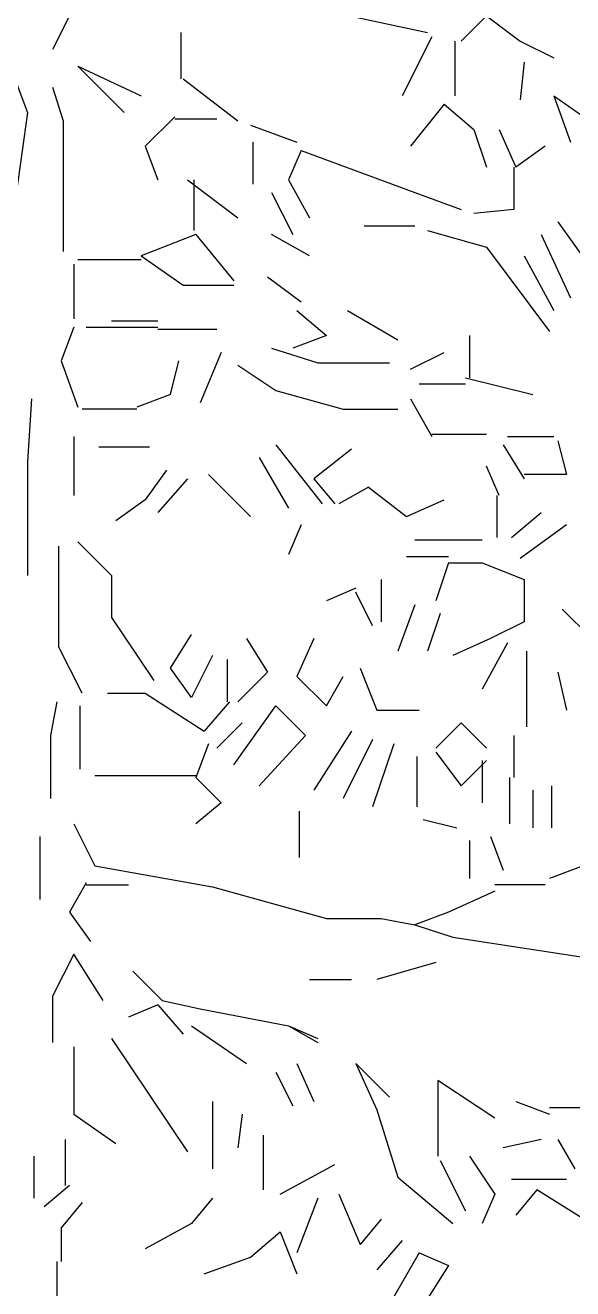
# Model space of a CAD drawing. Header units: metres. Extents: x -2.5 to 2, y 0 to 11.
# Drawn here: x 0.007 to 0.665, y 5.337 to 6.858 of the extents above; entities that cross this region are included whole.
import ezdxf

# ---------------------------------------------------------------- set-up
doc = ezdxf.new("R2010")
doc.units = ezdxf.units.M
doc.header["$LTSCALE"] = 0.2

msp = doc.modelspace()

# ---------------------------------------------------------------- linework, layer by layer
at = {"linetype": 'Continuous'}
for p, q in [((0.2677, 6.8973), (0.4906, 6.8491)), ((0.0701, 6.8897), (0.0397, 6.8289)), ((0.5615, 6.8694), (0.5311, 6.839)), ((0.5615, 6.8694), (0.602, 6.839)), ((0.1942, 6.7934), (0.1942, 6.8491)), ((0.1942, 6.7934), (0.1942, 6.8491)), ((0.1942, 6.7934), (0.1942, 6.8491)), ((0.4957, 6.8441), (0.4602, 6.7731)), ((0.4957, 6.8441), (0.4602, 6.7731)), ((0.5235, 6.839), (0.5235, 6.7731)), ((0.602, 6.839), (0.6426, 6.8187)), ((0.0701, 6.8086), (0.1258, 6.7529)), ((0.0701, 6.8086), (0.1258, 6.7529)), ((0.0701, 6.8086), (0.1258, 6.7529)), ((0.0701, 6.8086), (0.1258, 6.7529)), ((0.0701, 6.8086), (0.1258, 6.7529)), ((0.0701, 6.8086), (0.1461, 6.7731)), ((0.0701, 6.8086), (0.1461, 6.7731)), ((0.0701, 6.8086), (0.1461, 6.7731)), ((0.6071, 6.8137), (0.602, 6.7681)), ((0.6071, 6.8137), (0.602, 6.7681)), ((0.6071, 6.8137), (0.602, 6.7681)), ((-0.0059, 6.7934), (0.0093, 6.7529)), ((0.1968, 6.7934), (0.2626, 6.7428)), ((0.0397, 6.7833), (0.0524, 6.7428)), ((0.6426, 6.7731), (0.6932, 6.7377)), ((0.6426, 6.7731), (0.6628, 6.7174)), ((0.5109, 6.763), (0.4703, 6.7124)), ((0.5109, 6.763), (0.4703, 6.7124)), ((0.5109, 6.763), (0.5463, 6.7326)), ((0.0093, 6.7529), (-0.0109, 6.606)), ((0.0524, 6.7428), (0.0524, 6.5857)), ((0.1866, 6.7478), (0.1512, 6.7124)), ((0.1866, 6.7478), (0.1512, 6.7124)), ((0.1866, 6.7478), (0.1512, 6.7124)), ((0.1866, 6.7478), (0.1512, 6.7124)), ((0.1866, 6.7478), (0.1512, 6.7124)), ((0.1866, 6.7478), (0.1512, 6.7124)), ((0.1866, 6.7478), (0.1512, 6.7124)), ((0.1866, 6.7478), (0.1512, 6.7124)), ((0.1866, 6.7453), (0.2373, 6.7453)), ((0.2778, 6.7377), (0.3336, 6.7174)), ((0.2778, 6.7377), (0.3336, 6.7174)), ((0.2778, 6.7377), (0.3336, 6.7174)), ((0.2778, 6.7377), (0.3336, 6.7174)), ((0.5463, 6.7326), (0.5615, 6.687)), ((0.5767, 6.7326), (0.597, 6.687)), ((0.1512, 6.7124), (0.1664, 6.6718)), ((0.2804, 6.7174), (0.2804, 6.6668)), ((0.6324, 6.7124), (0.597, 6.687)), ((0.3386, 6.7073), (0.3234, 6.6718)), ((0.3386, 6.7073), (0.4754, 6.6566)), ((0.3386, 6.7073), (0.4754, 6.6566)), ((0.3386, 6.7073), (0.4754, 6.6566)), ((0.3386, 6.7073), (0.4754, 6.6566)), ((0.3386, 6.7073), (0.4754, 6.6566)), ((0.3386, 6.7073), (0.4754, 6.6566)), ((0.3386, 6.7073), (0.4754, 6.6566)), ((0.3386, 6.7073), (0.4754, 6.6566)), ((0.5944, 6.687), (0.5944, 6.6364)), ((0.2018, 6.6718), (0.2626, 6.6262)), ((0.2094, 6.6718), (0.2094, 6.611)), ((0.2094, 6.6718), (0.2094, 6.611)), ((0.2094, 6.6718), (0.2094, 6.611)), ((0.3234, 6.6718), (0.3487, 6.6262)), ((0.3234, 6.6718), (0.3487, 6.6262)), ((0.3234, 6.6718), (0.3487, 6.6262)), ((0.3031, 6.6566), (0.3285, 6.606)), ((0.3031, 6.6566), (0.3285, 6.606)), ((0.4754, 6.6566), (0.5311, 6.6364)), ((0.4754, 6.6566), (0.5311, 6.6364)), ((0.4754, 6.6566), (0.5311, 6.6364)), ((0.4754, 6.6566), (0.5311, 6.6364)), ((0.4754, 6.6566), (0.5311, 6.6364)), ((0.5944, 6.6364), (0.5463, 6.6313)), ((0.6476, 6.6212), (0.7236, 6.5148)), ((0.6476, 6.6212), (0.7236, 6.5148)), ((0.6476, 6.6212), (0.7236, 6.5148)), ((0.212, 6.606), (0.1461, 6.5806)), ((0.212, 6.606), (0.2576, 6.5502)), ((0.212, 6.606), (0.2576, 6.5502)), ((0.212, 6.606), (0.2576, 6.5502)), ((0.3487, 6.5806), (0.3031, 6.606)), ((0.4754, 6.6161), (0.4146, 6.6161)), ((0.4906, 6.611), (0.5615, 6.5908)), ((0.4906, 6.611), (0.5615, 6.5908)), ((0.4906, 6.611), (0.5615, 6.5908)), ((0.6274, 6.606), (0.6628, 6.53)), ((0.5615, 6.5908), (0.6375, 6.4895)), ((0.5615, 6.5908), (0.6375, 6.4895)), ((0.5615, 6.5908), (0.6375, 6.4895)), ((0.1461, 6.5756), (0.0701, 6.5756)), ((0.1461, 6.5806), (0.1968, 6.5452)), ((0.1461, 6.5806), (0.1968, 6.5452)), ((0.1461, 6.5806), (0.1968, 6.5452)), ((0.6071, 6.5806), (0.6426, 6.5148)), ((0.065, 6.5705), (0.065, 6.5047)), ((0.065, 6.5705), (0.065, 6.5047)), ((0.065, 6.5705), (0.065, 6.5047)), ((0.065, 6.5705), (0.065, 6.5047)), ((0.065, 6.5705), (0.065, 6.5047)), ((0.1968, 6.5452), (0.2576, 6.5452)), ((0.1968, 6.5452), (0.2576, 6.5452)), ((0.1968, 6.5452), (0.2576, 6.5452)), ((0.2981, 6.5553), (0.3386, 6.5249)), ((0.2981, 6.5553), (0.3386, 6.5249)), ((0.3336, 6.5148), (0.369, 6.4844)), ((0.3943, 6.5148), (0.4551, 6.4793)), ((0.1107, 6.5021), (0.1664, 6.5021)), ((0.065, 6.4945), (0.0498, 6.454)), ((0.065, 6.4945), (0.0498, 6.454)), ((0.0802, 6.4945), (0.1664, 6.4945)), ((0.1664, 6.492), (0.2373, 6.492)), ((0.369, 6.4844), (0.3285, 6.4692)), ((0.369, 6.4844), (0.3285, 6.4692)), ((0.5413, 6.4844), (0.5413, 6.4337)), ((0.5413, 6.4844), (0.5413, 6.4337)), ((0.3031, 6.4692), (0.3589, 6.4515)), ((0.3031, 6.4692), (0.3589, 6.4515)), ((0.0498, 6.454), (0.0701, 6.3983)), ((0.0498, 6.454), (0.0701, 6.3983)), ((0.1816, 6.4135), (0.1917, 6.454)), ((0.1816, 6.4135), (0.1917, 6.454)), ((0.2424, 6.4641), (0.217, 6.4033)), ((0.2424, 6.4641), (0.217, 6.4033)), ((0.2424, 6.4641), (0.217, 6.4033)), ((0.2424, 6.4641), (0.217, 6.4033)), ((0.2424, 6.4641), (0.217, 6.4033)), ((0.3589, 6.4515), (0.445, 6.4515)), ((0.3589, 6.4515), (0.445, 6.4515)), ((0.4703, 6.4439), (0.5109, 6.4641)), ((0.4703, 6.4439), (0.5109, 6.4641)), ((0.2626, 6.4489), (0.3082, 6.4185)), ((0.5362, 6.4261), (0.4805, 6.4261)), ((0.5362, 6.4261), (0.4805, 6.4261)), ((0.5362, 6.4337), (0.6172, 6.4135)), ((0.5362, 6.4337), (0.6172, 6.4135)), ((0.5362, 6.4337), (0.6172, 6.4135)), ((0.5362, 6.4337), (0.6172, 6.4135)), ((0.5362, 6.4337), (0.6172, 6.4135)), ((0.5362, 6.4337), (0.6172, 6.4135)), ((0.0144, 6.4084), (0.0093, 6.3324)), ((0.0144, 6.4084), (0.0093, 6.3324)), ((0.1816, 6.4135), (0.141, 6.3983)), ((0.1816, 6.4135), (0.141, 6.3983)), ((0.3082, 6.4185), (0.3893, 6.3957)), ((0.3082, 6.4185), (0.3893, 6.3957)), ((0.4703, 6.4084), (0.4957, 6.3628)), ((0.4703, 6.4084), (0.4957, 6.3628)), ((0.141, 6.3957), (0.0752, 6.3957)), ((0.141, 6.3957), (0.0752, 6.3957)), ((0.141, 6.3957), (0.0752, 6.3957)), ((0.3893, 6.3957), (0.4551, 6.3957)), ((0.3893, 6.3957), (0.4551, 6.3957)), ((0.065, 6.3628), (0.065, 6.2919)), ((0.065, 6.3628), (0.065, 6.2919)), ((0.065, 6.3628), (0.065, 6.2919)), ((0.065, 6.3628), (0.065, 6.2919)), ((0.5615, 6.3653), (0.4957, 6.3653)), ((0.5615, 6.3653), (0.4957, 6.3653)), ((0.5868, 6.3628), (0.6426, 6.3628)), ((0.1562, 6.3501), (0.0954, 6.3501)), ((0.1562, 6.3501), (0.0954, 6.3501)), ((0.1562, 6.3501), (0.0954, 6.3501)), ((0.3082, 6.3527), (0.3639, 6.2818)), ((0.3082, 6.3527), (0.3639, 6.2818)), ((0.3082, 6.3527), (0.3639, 6.2818)), ((0.3082, 6.3527), (0.3639, 6.2818)), ((0.3082, 6.3527), (0.3639, 6.2818)), ((0.3082, 6.3527), (0.3639, 6.2818)), ((0.3994, 6.3476), (0.3538, 6.3121)), ((0.5818, 6.3527), (0.6071, 6.3121)), ((0.5818, 6.3527), (0.6071, 6.3121)), ((0.5818, 6.3527), (0.6071, 6.3121)), ((0.5818, 6.3527), (0.6071, 6.3121)), ((0.6476, 6.3577), (0.6578, 6.3172)), ((0.0093, 6.3324), (0.0093, 6.1956)), ((0.0093, 6.3324), (0.0093, 6.1956)), ((0.288, 6.3375), (0.3234, 6.2767)), ((0.288, 6.3375), (0.3234, 6.2767)), ((0.288, 6.3375), (0.3234, 6.2767)), ((0.1765, 6.3223), (0.1512, 6.2868)), ((0.1765, 6.3223), (0.1512, 6.2868)), ((0.1765, 6.3223), (0.1512, 6.2868)), ((0.1765, 6.3223), (0.1512, 6.2868)), ((0.1765, 6.3223), (0.1512, 6.2868)), ((0.1765, 6.3223), (0.1512, 6.2868)), ((0.1765, 6.3223), (0.1512, 6.2868)), ((0.1765, 6.3223), (0.1512, 6.2868)), ((0.2272, 6.3172), (0.2778, 6.2666)), ((0.5767, 6.2919), (0.5615, 6.3273)), ((0.5767, 6.2919), (0.5615, 6.3273)), ((0.5767, 6.2919), (0.5615, 6.3273)), ((0.5767, 6.2919), (0.5615, 6.3273)), ((0.6578, 6.3172), (0.6071, 6.3172)), ((0.2018, 6.3121), (0.1664, 6.2716)), ((0.3538, 6.3121), (0.3791, 6.2818)), ((0.4197, 6.302), (0.3842, 6.2818)), ((0.4197, 6.302), (0.3842, 6.2818)), ((0.4197, 6.302), (0.4653, 6.2666)), ((0.1512, 6.2868), (0.1157, 6.2615)), ((0.1512, 6.2868), (0.1157, 6.2615)), ((0.1512, 6.2868), (0.1157, 6.2615)), ((0.1512, 6.2868), (0.1157, 6.2615)), ((0.4653, 6.2666), (0.5109, 6.2868)), ((0.4653, 6.2666), (0.5109, 6.2868)), ((0.4653, 6.2666), (0.5109, 6.2868)), ((0.4653, 6.2666), (0.5109, 6.2868)), ((0.5742, 6.2919), (0.5742, 6.2412)), ((0.5919, 6.2412), (0.6274, 6.2716)), ((0.3386, 6.2564), (0.3234, 6.221)), ((0.6578, 6.2564), (0.602, 6.2159)), ((0.4754, 6.2387), (0.5565, 6.2387)), ((0.4754, 6.2387), (0.5565, 6.2387)), ((0.4754, 6.2387), (0.5565, 6.2387)), ((0.0473, 6.1095), (0.0473, 6.2311)), ((0.0701, 6.2362), (0.1107, 6.1956)), ((0.4653, 6.2184), (0.5159, 6.2184)), ((0.5159, 6.2108), (0.5007, 6.1652)), ((0.5159, 6.2108), (0.5565, 6.2108)), ((0.5159, 6.2108), (0.5565, 6.2108)), ((0.5565, 6.2108), (0.6071, 6.1906)), ((0.1107, 6.1956), (0.1107, 6.145)), ((0.4045, 6.1804), (0.369, 6.1652)), ((0.4349, 6.1906), (0.4349, 6.1399)), ((0.4349, 6.1906), (0.4349, 6.1399)), ((0.6071, 6.1906), (0.6071, 6.1399)), ((0.4247, 6.1348), (0.4045, 6.1754)), ((0.4247, 6.1348), (0.4045, 6.1754)), ((0.4754, 6.1602), (0.4551, 6.1044)), ((0.5058, 6.15), (0.4906, 6.1044)), ((0.5058, 6.15), (0.4906, 6.1044)), ((0.6527, 6.1551), (0.6882, 6.1196)), ((0.1107, 6.145), (0.1613, 6.069)), ((0.6071, 6.1399), (0.5666, 6.1196)), ((0.1816, 6.0842), (0.2069, 6.1247)), ((0.1816, 6.0842), (0.2069, 6.1247)), ((0.2728, 6.1196), (0.2981, 6.0791)), ((0.3538, 6.1196), (0.3336, 6.074)), ((0.3538, 6.1196), (0.3336, 6.074)), ((0.3538, 6.1196), (0.3336, 6.074)), ((0.3538, 6.1196), (0.3336, 6.074)), ((0.3538, 6.1196), (0.3336, 6.074)), ((0.3538, 6.1196), (0.3336, 6.074)), ((0.3538, 6.1196), (0.3336, 6.074)), ((0.3538, 6.1196), (0.3336, 6.074)), ((0.3538, 6.1196), (0.3336, 6.074)), ((0.3538, 6.1196), (0.3336, 6.074)), ((0.3538, 6.1196), (0.3336, 6.074)), ((0.3538, 6.1196), (0.3336, 6.074)), ((0.5666, 6.1196), (0.521, 6.0994)), ((0.0752, 6.0538), (0.0473, 6.1095)), ((0.5868, 6.1146), (0.5565, 6.0589)), ((0.6096, 6.1044), (0.6096, 6.0133)), ((0.2322, 6.0994), (0.2069, 6.0487)), ((0.2322, 6.0994), (0.2069, 6.0487)), ((0.25, 6.0437), (0.25, 6.0943)), ((0.2069, 6.0487), (0.1816, 6.0842)), ((0.2069, 6.0487), (0.1816, 6.0842)), ((0.2981, 6.0791), (0.2626, 6.0437)), ((0.3336, 6.074), (0.369, 6.0386)), ((0.3336, 6.074), (0.369, 6.0386)), ((0.3336, 6.074), (0.369, 6.0386)), ((0.3336, 6.074), (0.369, 6.0386)), ((0.3336, 6.074), (0.369, 6.0386)), ((0.3336, 6.074), (0.369, 6.0386)), ((0.3336, 6.074), (0.369, 6.0386)), ((0.3336, 6.074), (0.369, 6.0386)), ((0.3336, 6.074), (0.369, 6.0386)), ((0.3336, 6.074), (0.369, 6.0386)), ((0.3336, 6.074), (0.369, 6.0386)), ((0.3336, 6.074), (0.369, 6.0386)), ((0.369, 6.0386), (0.3893, 6.074)), ((0.369, 6.0386), (0.3893, 6.074)), ((0.369, 6.0386), (0.3893, 6.074)), ((0.369, 6.0386), (0.3893, 6.074)), ((0.369, 6.0386), (0.3893, 6.074)), ((0.369, 6.0386), (0.3893, 6.074)), ((0.369, 6.0386), (0.3893, 6.074)), ((0.369, 6.0386), (0.3893, 6.074)), ((0.369, 6.0386), (0.3893, 6.074)), ((0.369, 6.0386), (0.3893, 6.074)), ((0.369, 6.0386), (0.3893, 6.074)), ((0.369, 6.0386), (0.3893, 6.074)), ((0.4095, 6.0842), (0.4298, 6.0335)), ((0.4095, 6.0842), (0.4298, 6.0335)), ((0.6476, 6.0791), (0.6578, 6.0335)), ((0.1056, 6.0538), (0.1512, 6.0538)), ((0.1512, 6.0538), (0.2221, 6.0082)), ((0.0448, 6.0437), (0.0372, 6.0031)), ((0.0726, 6.0386), (0.0726, 5.9626)), ((0.2525, 6.0437), (0.2221, 6.0082)), ((0.2576, 5.9677), (0.3082, 6.0386)), ((0.2576, 5.9677), (0.3082, 6.0386)), ((0.2576, 5.9677), (0.3082, 6.0386)), ((0.2576, 5.9677), (0.3082, 6.0386)), ((0.2576, 5.9677), (0.3082, 6.0386)), ((0.3082, 6.0386), (0.3437, 6.0031)), ((0.3082, 6.0386), (0.3437, 6.0031)), ((0.3082, 6.0386), (0.3437, 6.0031)), ((0.3082, 6.0386), (0.3437, 6.0031)), ((0.3082, 6.0386), (0.3437, 6.0031)), ((0.4298, 6.0335), (0.4805, 6.0335)), ((0.4298, 6.0335), (0.4805, 6.0335)), ((0.2677, 6.0183), (0.2373, 5.9879)), ((0.2677, 6.0183), (0.2373, 5.9879)), ((0.2677, 6.0183), (0.2373, 5.9879)), ((0.3994, 6.0082), (0.3538, 5.9373)), ((0.3994, 6.0082), (0.3538, 5.9373)), ((0.5311, 6.0183), (0.5007, 5.9879)), ((0.5311, 6.0183), (0.5615, 5.9879)), ((0.0372, 6.0031), (0.0372, 5.9271)), ((0.2272, 5.993), (0.212, 5.9525)), ((0.2272, 5.993), (0.212, 5.9525)), ((0.3437, 6.0031), (0.288, 5.9423)), ((0.3437, 6.0031), (0.288, 5.9423)), ((0.3437, 6.0031), (0.288, 5.9423)), ((0.3437, 6.0031), (0.288, 5.9423)), ((0.3437, 6.0031), (0.288, 5.9423)), ((0.4247, 5.9981), (0.3893, 5.9271)), ((0.4501, 5.993), (0.4247, 5.917)), ((0.5944, 6.0031), (0.5944, 5.9525)), ((0.4779, 5.9778), (0.4779, 5.917)), ((0.4779, 5.9778), (0.4779, 5.917)), ((0.4779, 5.9778), (0.4779, 5.917)), ((0.4779, 5.9778), (0.4779, 5.917)), ((0.4779, 5.9778), (0.4779, 5.917)), ((0.4779, 5.9778), (0.4779, 5.917)), ((0.4779, 5.9778), (0.4779, 5.917)), ((0.5007, 5.9829), (0.5311, 5.9423)), ((0.5007, 5.9829), (0.5311, 5.9423)), ((0.5007, 5.9829), (0.5311, 5.9423)), ((0.5007, 5.9829), (0.5311, 5.9423)), ((0.5615, 5.9727), (0.5311, 5.9423)), ((0.5615, 5.9727), (0.5311, 5.9423)), ((0.5565, 5.9727), (0.5565, 5.9221)), ((0.0904, 5.955), (0.212, 5.955)), ((0.0904, 5.955), (0.212, 5.955)), ((0.212, 5.9525), (0.2424, 5.9221)), ((0.5894, 5.9525), (0.5894, 5.8967)), ((0.5894, 5.9525), (0.5894, 5.8967)), ((0.6172, 5.9373), (0.6172, 5.8917)), ((0.6172, 5.9373), (0.6172, 5.8917)), ((0.6172, 5.9373), (0.6172, 5.8917)), ((0.64, 5.9423), (0.64, 5.8917)), ((0.64, 5.9423), (0.64, 5.8917)), ((0.2424, 5.9221), (0.212, 5.8967)), ((0.2424, 5.9221), (0.212, 5.8967)), ((0.3361, 5.9119), (0.3361, 5.8562)), ((0.4855, 5.9018), (0.526, 5.8917)), ((0.4855, 5.9018), (0.526, 5.8917)), ((0.4855, 5.9018), (0.526, 5.8917)), ((0.4855, 5.9018), (0.526, 5.8917)), ((0.065, 5.8967), (0.0904, 5.8461)), ((0.065, 5.8967), (0.0904, 5.8461)), ((0.0245, 5.8056), (0.0245, 5.8815)), ((0.0245, 5.8056), (0.0245, 5.8815)), ((0.5413, 5.8765), (0.5413, 5.8309)), ((0.5666, 5.8815), (0.5818, 5.841)), ((0.5666, 5.8815), (0.5818, 5.841)), ((0.0904, 5.8461), (0.2322, 5.8207)), ((0.678, 5.8461), (0.6375, 5.8309)), ((0.0802, 5.8258), (0.06, 5.7904)), ((0.0802, 5.8258), (0.06, 5.7904)), ((0.0802, 5.8258), (0.06, 5.7904)), ((0.0802, 5.8258), (0.06, 5.7904)), ((0.0802, 5.8258), (0.06, 5.7904)), ((0.0802, 5.8258), (0.06, 5.7904)), ((0.0802, 5.8258), (0.06, 5.7904)), ((0.0802, 5.8258), (0.06, 5.7904)), ((0.0802, 5.8258), (0.06, 5.7904)), ((0.0802, 5.8233), (0.1309, 5.8233)), ((0.2322, 5.8207), (0.369, 5.7828)), ((0.5716, 5.8157), (0.5159, 5.7904)), ((0.6324, 5.8233), (0.5716, 5.8233)), ((0.6324, 5.8233), (0.5716, 5.8233)), ((0.6324, 5.8233), (0.5716, 5.8233)), ((0.6324, 5.8233), (0.5716, 5.8233)), ((0.6324, 5.8233), (0.5716, 5.8233)), ((0.6324, 5.8233), (0.5716, 5.8233)), ((0.06, 5.7904), (0.0853, 5.7549)), ((0.06, 5.7904), (0.0853, 5.7549)), ((0.06, 5.7904), (0.0853, 5.7549)), ((0.06, 5.7904), (0.0853, 5.7549)), ((0.06, 5.7904), (0.0853, 5.7549)), ((0.06, 5.7904), (0.0853, 5.7549)), ((0.06, 5.7904), (0.0853, 5.7549)), ((0.06, 5.7904), (0.0853, 5.7549)), ((0.06, 5.7904), (0.0853, 5.7549)), ((0.369, 5.7828), (0.4349, 5.7828)), ((0.4349, 5.7828), (0.4754, 5.7752)), ((0.5159, 5.7904), (0.4754, 5.7752)), ((0.5159, 5.7904), (0.4754, 5.7752)), ((0.5159, 5.7904), (0.4754, 5.7752)), ((0.5159, 5.7904), (0.4754, 5.7752)), ((0.5159, 5.7904), (0.4754, 5.7752)), ((0.4754, 5.7752), (0.521, 5.76)), ((0.4754, 5.7752), (0.521, 5.76)), ((0.4754, 5.7752), (0.521, 5.76)), ((0.521, 5.76), (0.754, 5.7245)), ((0.065, 5.7397), (0.0397, 5.689)), ((0.065, 5.7397), (0.0397, 5.689)), ((0.065, 5.7397), (0.0397, 5.689)), ((0.065, 5.7397), (0.0397, 5.689)), ((0.065, 5.7397), (0.0397, 5.689)), ((0.1005, 5.684), (0.065, 5.7397)), ((0.1005, 5.684), (0.065, 5.7397)), ((0.1005, 5.684), (0.065, 5.7397)), ((0.1005, 5.684), (0.065, 5.7397)), ((0.1005, 5.684), (0.065, 5.7397)), ((0.136, 5.7194), (0.1714, 5.684)), ((0.5007, 5.7296), (0.4298, 5.7093)), ((0.3487, 5.7093), (0.3994, 5.7093)), ((0.0397, 5.689), (0.0397, 5.6333)), ((0.0397, 5.689), (0.0397, 5.6333)), ((0.0397, 5.689), (0.0397, 5.6333)), ((0.0397, 5.689), (0.0397, 5.6333)), ((0.0397, 5.689), (0.0397, 5.6333)), ((0.1664, 5.6789), (0.1309, 5.6637)), ((0.1664, 5.6789), (0.1968, 5.6434)), ((0.1714, 5.684), (0.217, 5.6738)), ((0.1714, 5.684), (0.217, 5.6738)), ((0.1714, 5.684), (0.217, 5.6738)), ((0.217, 5.6738), (0.3234, 5.6536)), ((0.217, 5.6738), (0.3234, 5.6536)), ((0.2069, 5.6536), (0.2728, 5.608)), ((0.3234, 5.6536), (0.3589, 5.6384)), ((0.3234, 5.6536), (0.3589, 5.6333)), ((0.3234, 5.6536), (0.3589, 5.6333)), ((0.3234, 5.6536), (0.3589, 5.6333)), ((0.3234, 5.6536), (0.3589, 5.6333)), ((0.3234, 5.6536), (0.3589, 5.6333)), ((0.065, 5.6282), (0.065, 5.5472)), ((0.1107, 5.6384), (0.2018, 5.5016)), ((0.3082, 5.5978), (0.3285, 5.5573)), ((0.3336, 5.608), (0.3538, 5.5624)), ((0.4045, 5.608), (0.4298, 5.5523)), ((0.4045, 5.608), (0.445, 5.5675)), ((0.4045, 5.608), (0.445, 5.5675)), ((0.4045, 5.608), (0.445, 5.5675)), ((0.4045, 5.608), (0.445, 5.5675)), ((0.4045, 5.608), (0.4298, 5.5523)), ((0.4045, 5.608), (0.4298, 5.5523)), ((0.5716, 5.5421), (0.5033, 5.5877)), ((0.5033, 5.5877), (0.5033, 5.4965)), ((0.2322, 5.5624), (0.2322, 5.4813)), ((0.4298, 5.5523), (0.4551, 5.4712)), ((0.597, 5.5624), (0.6375, 5.5472)), ((0.597, 5.5624), (0.6375, 5.5472)), ((0.6882, 5.5548), (0.6375, 5.5548)), ((0.065, 5.5472), (0.1157, 5.5117)), ((0.2677, 5.5472), (0.2626, 5.5067)), ((0.2677, 5.5472), (0.2626, 5.5067)), ((0.293, 5.5219), (0.293, 5.456)), ((0.0549, 5.5168), (0.0549, 5.4611)), ((0.6274, 5.5168), (0.5818, 5.5067)), ((0.6274, 5.5168), (0.5818, 5.5067)), ((0.6476, 5.5168), (0.6679, 5.4813)), ((0.0169, 5.4965), (0.0169, 5.4459)), ((0.5058, 5.4915), (0.5362, 5.4307)), ((0.5413, 5.4965), (0.5716, 5.4509)), ((0.3133, 5.4509), (0.3791, 5.4864)), ((0.06, 5.4611), (0.0296, 5.4357)), ((0.4551, 5.4712), (0.521, 5.4155)), ((0.5919, 5.4687), (0.6578, 5.4687)), ((0.5919, 5.4687), (0.6578, 5.4687)), ((0.2322, 5.4459), (0.2069, 5.4155)), ((0.2322, 5.4459), (0.2069, 5.4155)), ((0.3589, 5.4459), (0.3336, 5.38)), ((0.3589, 5.4459), (0.3336, 5.38)), ((0.3842, 5.4509), (0.4095, 5.3901)), ((0.5716, 5.4509), (0.5565, 5.4155)), ((0.5716, 5.4509), (0.5565, 5.4155)), ((0.5716, 5.4509), (0.5565, 5.4155)), ((0.5716, 5.4509), (0.5565, 5.4155)), ((0.5716, 5.4509), (0.5565, 5.4155)), ((0.5716, 5.4509), (0.5565, 5.4155)), ((0.6223, 5.456), (0.597, 5.4256)), ((0.6223, 5.456), (0.597, 5.4256)), ((0.7034, 5.4053), (0.6223, 5.456)), ((0.7034, 5.4053), (0.6223, 5.456)), ((0.0752, 5.4408), (0.0498, 5.4104)), ((0.2069, 5.4155), (0.1512, 5.3851)), ((0.4349, 5.4205), (0.4095, 5.3901)), ((0.0498, 5.4104), (0.0498, 5.3699)), ((0.2778, 5.375), (0.3133, 5.4053)), ((0.2778, 5.375), (0.3133, 5.4053)), ((0.3133, 5.4053), (0.3336, 5.3547)), ((0.3133, 5.4053), (0.3336, 5.3547)), ((0.4602, 5.3952), (0.4298, 5.3598)), ((0.0448, 5.3699), (0.0448, 5.1369)), ((0.2221, 5.3547), (0.2778, 5.375)), ((0.2221, 5.3547), (0.2778, 5.375)), ((0.4805, 5.38), (0.4399, 5.3091)), ((0.4805, 5.38), (0.4399, 5.3091)), ((0.4805, 5.38), (0.5159, 5.3648)), ((0.5159, 5.3648), (0.4805, 5.3091))]:
    msp.add_line(p, q, dxfattribs=at)

doc.saveas('drawing.dxf')
